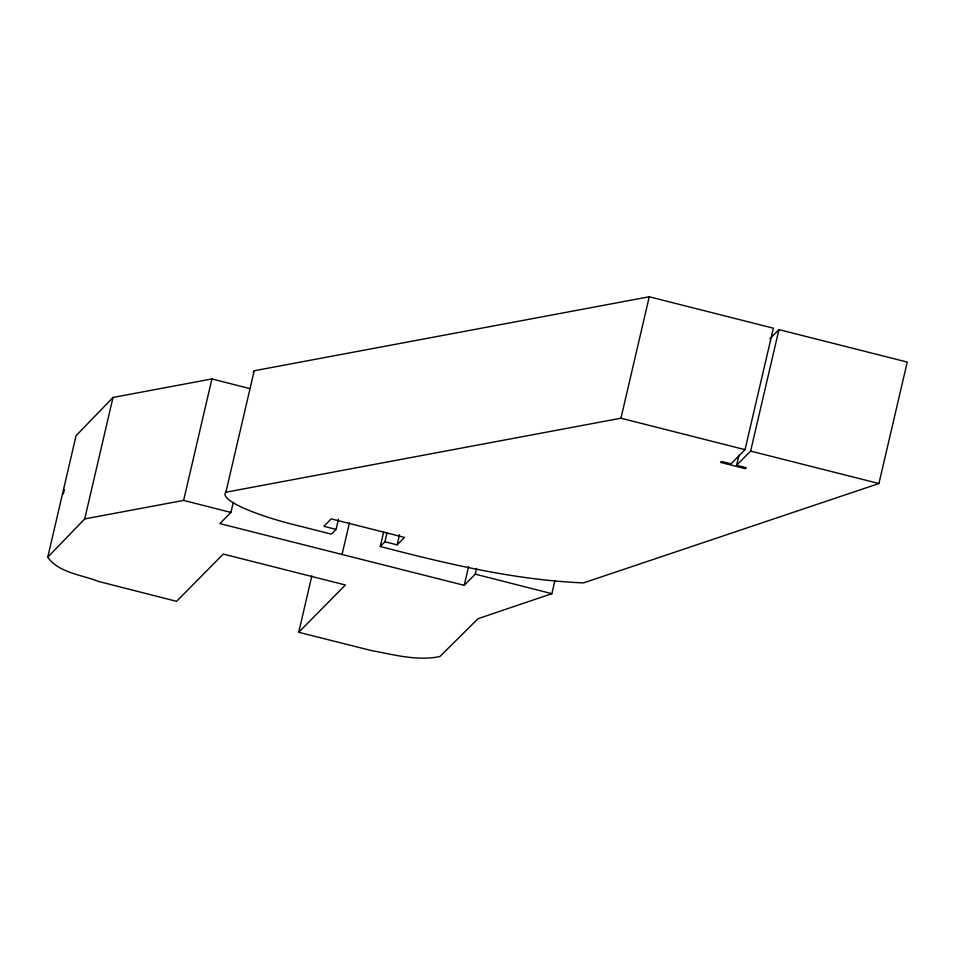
<?xml version="1.0" encoding="UTF-8"?>
<svg xmlns="http://www.w3.org/2000/svg" width="955" height="955" viewBox="0 0 955 955"><rect width="100%" height="100%" fill="white"/><g stroke="black" fill="none" stroke-linecap="round" stroke-linejoin="round"><path stroke-width="1.43" d="M554.903 580.664L551.871 593.676L478.061 618.673L439.897 656.527C417.156 661.29 393.711 654.629 371.316 650.546L298.712 632.294L345.412 584.985L223.255 554.067L176.568 601.34L98.401 581.392C81.664 574.779 58.542 572.761 47.75 557.207L76.042 435.743L113.012 397.447L211.915 378.944L249.183 388.422M63.34 493.95L64.343 489.605M47.75 557.207L84.72 518.911L113.012 397.447M84.72 518.911L183.623 500.408L211.915 378.944M338.44 519.281L336.076 529.404L331.409 534.132L293.782 524.641A82.906 14.671 13.1 0 1 225.881 492.219L254.209 370.755L649.257 296.766L773.359 328.198L745.031 449.662L731.029 463.855L721.503 461.444L720.571 462.399L745.389 468.678L746.333 467.735L736.603 465.276L738.967 455.153M476.605 568.368L475.256 574.146L464.226 585.331L219.901 523.615L230.931 512.441L233.283 502.318M298.712 632.294L311.843 575.901M342.021 554.616L349.435 522.803M769.933 338.738L778.946 329.618L907.25 362.076L878.922 483.54L583.469 582.908C514.458 579.983 446.845 563.808 380.269 546.499L383.635 532.042M380.269 546.499L384.937 541.772L386.954 533.093M384.937 541.772L397.149 544.863L399.512 534.74M464.226 585.331L468.607 566.53M225.881 492.219L620.941 418.218L649.257 296.766M736.603 465.276L750.618 451.082L778.946 329.618M397.149 544.863L404.502 537.414L331.218 518.863L323.864 526.312L336.076 529.404M620.941 418.218L745.031 449.662M750.618 451.082L878.922 483.54M475.256 574.146L551.871 593.676M183.623 500.408L230.931 512.441M253.326 372.522A82.906 14.671 13.1 0 1 254.209 370.755"/></g></svg>
